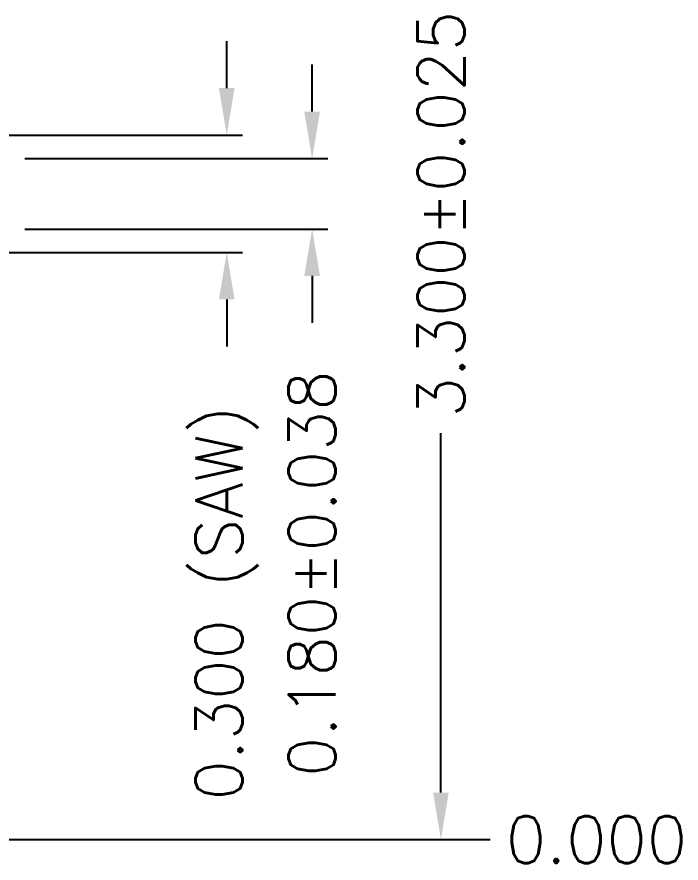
# Model space of a CAD drawing. Extents: x -16.3 to -4.1, y -13.4 to 2.8.
# Drawn here: x -6.016 to -4.32, y -4.747 to -2.585 of the extents above; entities that cross this region are included whole.
import ezdxf

# ---------------------------------------------------------------- set-up
doc = ezdxf.new("R2010")
doc.units = 0
doc.header["$MEASUREMENT"] = 0
doc.layers.add('2D', color=4, linetype='CONTINUOUS')
doc.styles.add('simplex', font='SIMPLEX.SHX')

msp = doc.modelspace()

# ---------------------------------------------------------------- linework, layer by layer
at = {"layer": '2D', "color": 4, "linetype": 'ByBlock'}
for p, q in [((-5.48, -2.7674), (-5.48, -2.6474)), ((-5.262, -2.8274), (-5.262, -2.7074)), ((-5.262, -3.2474), (-5.262, -3.3674)), ((-5.48, -3.3074), (-5.48, -3.4274)), ((-4.933, -4.5674), (-4.933, -3.6489))]:
    msp.add_line(p, q, dxfattribs=at)
at = {"layer": '2D', "linetype": 'ByBlock'}
for p, q in [((-6.0559, -2.8874), (-5.44, -2.8874)), ((-5.9959, -2.9474), (-5.222, -2.9474)), ((-5.9959, -3.1274), (-5.222, -3.1274)), ((-6.0559, -3.1874), (-5.44, -3.1874)), ((-7.2672, -4.6874), (-4.8071, -4.6874)), ((-7.2672, -4.6874), (-4.893, -4.6874))]:
    msp.add_line(p, q, dxfattribs=at)
at = {"layer": '2D', "color": 4, "linetype": 'ByBlock'}
for points in [[(-5.5, -2.7674), (-5.46, -2.7674), (-5.48, -2.8874)], [(-5.282, -2.8274), (-5.242, -2.8274), (-5.262, -2.9474)], [(-5.282, -3.2474), (-5.242, -3.2474), (-5.262, -3.1274)], [(-5.5, -3.3074), (-5.46, -3.3074), (-5.48, -3.1874)], [(-4.953, -4.5674), (-4.913, -4.5674), (-4.933, -4.6874)]]:
    msp.add_solid(points, dxfattribs=at)

# ---------------------------------------------------------------- texts
at = {"layer": '2D', "color": 4, "linetype": 'ByBlock', "style": 'simplex'}
for s, p in [('3.300±0.025', (-4.873, -3.6089)), ('0.180±0.038', (-5.202, -4.5274)), ('0.300 (SAW)', (-5.44, -4.5874))]:
    msp.add_text(s, height=0.12, rotation=90, dxfattribs=at).set_placement(p)
msp.add_text('0.000', height=0.12, dxfattribs=at).set_placement((-4.7671, -4.7474))

doc.saveas('drawing.dxf')
